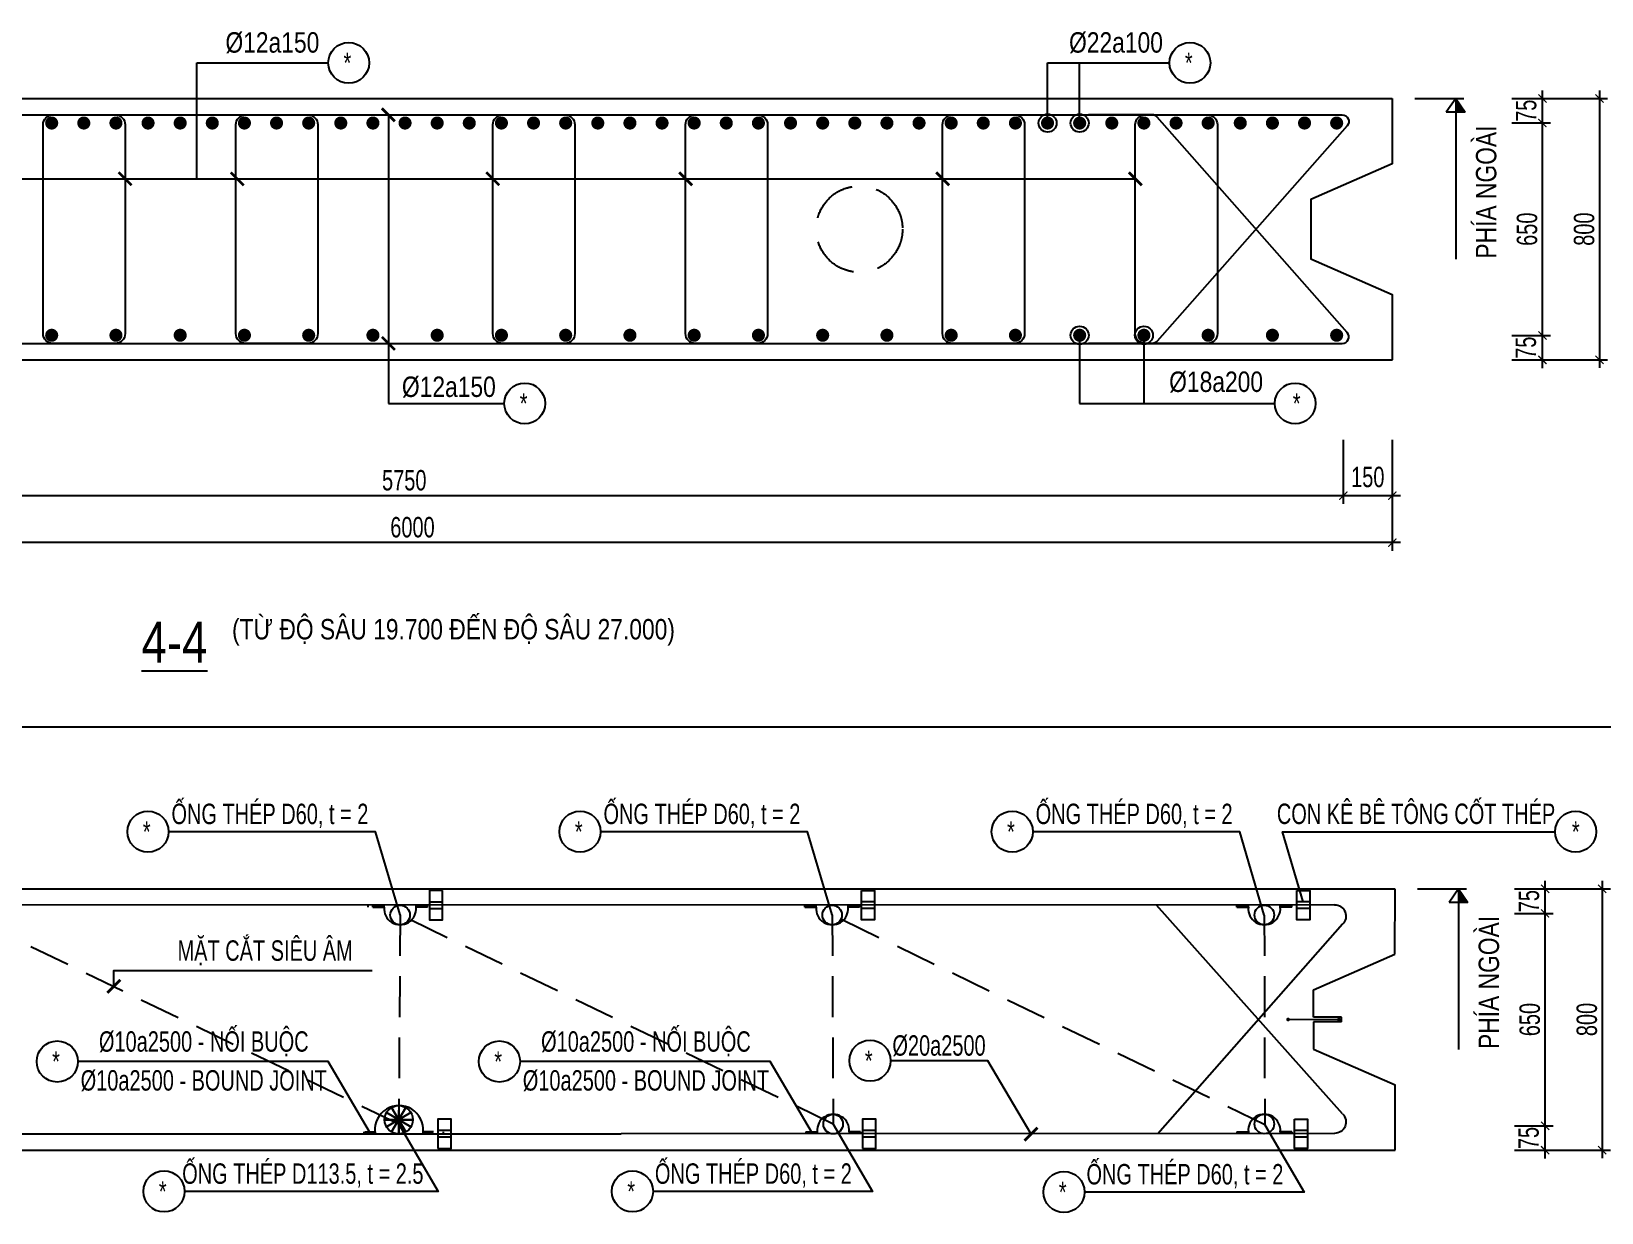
# Model space of a CAD drawing. Extents: x 21 to 2225438, y -14 to 594976.
# Drawn here: x 2216757 to 2221564, y 583272 to 586888 of the extents above; entities that cross this region are included whole.
import ezdxf
from ezdxf.enums import TextEntityAlignment as Align

# ---------------------------------------------------------------- set-up
doc = ezdxf.new("R2010")
doc.units = 0
doc.header["$LTSCALE"] = 1000
doc.header["$MEASUREMENT"] = 0
doc.header["$PDMODE"] = 3
doc.linetypes.add('HIDDEN', pattern=[0.375, 0.25, -0.125])
doc.layers.get('0').update_dxf_attribs({"linetype": 'CONTINUOUS'})
doc.layers.get('Defpoints').update_dxf_attribs({"linetype": 'CONTINUOUS'})
for name, color, linetype in [('CDC.02.DIM', 1, 'CONTINUOUS'), ('CDC.03.BORDER', 3, 'CONTINUOUS'), ('CDC.04.HIDDEN', 8, 'HIDDEN'), ('CDC.05.STEEL', 4, 'CONTINUOUS'), ('CDC.06.TEXT', 2, 'CONTINUOUS'), ('CDC.10.HATCH', 9, 'CONTINUOUS'), ('CDC.11.NOTE', 8, 'CONTINUOUS'), ('CDC.14.STEELNUM', 9, 'CONTINUOUS'), ('CDC.15.NOPLOT', 87, 'CONTINUOUS')]:
    doc.layers.add(name, color=color, linetype=linetype)
doc.styles.add('ARIAL', font='arial.ttf', dxfattribs={"width": 0.6})
doc.styles.add('SMTEXT', font='arial.ttf', dxfattribs={"width": 0.7})
doc.dimstyles.new('DIM25', dxfattribs={"dimscale": 25, "dimtxt": 2.5, "dimasz": 1, "dimexe": 1, "dimexo": 0, "dimgap": 0.6, "dimtad": 1, "dimdec": 0, "dimzin": 13, "dimdsep": 46, "dimtxsty": 'SMTEXT', "dimblk": 'ARCHTICK', "dimblk1": 'ARCHTICK', "dimblk2": 'DOT', "dimcen": 0, "dimdle": 1, "dimclrd": 1, "dimclre": 1, "dimclrt": 2, "dimadec": 0, "dimazin": 0, "dimtfac": 1, "dimtdec": 0, "dimtix": 1, "dimtmove": 2, "dimatfit": 3, "dimldrblk": 'DOT', "dimfxl": 1, "dimtolj": 1, "dimtzin": 13, "dimarcsym": 0})

# ---------------------------------------------------------------- blocks, each defined once
blk = doc.blocks.new('A$C06B26F25')
at = {"layer": 'CDC.03.BORDER'}
for p, q in [((704.6, 1583.4), (704.5, 1783.4)), ((954.1, 1474.2), (704.6, 1583.4)), ((954.1, 1390.9), (954.1, 1474.2)), ((868.2, 1375.9), (868.2, 1390.9)), ((868.2, 1390.9), (954.1, 1390.9)), ((868.2, 1375.9), (954.1, 1375.9)), ((954.1, 1375.9), (954.1, 1292.6)), ((954.1, 1292.6), (704.5, 1183.1)), ((704.4, 983.4), (704.5, 1183.1))]:
    blk.add_line(p, q, dxfattribs=at)
at = {"layer": 'CDC.03.BORDER', "const_width": 5.75}
for points in [[(876.5, 1380.5, -1), (876.5, 1386.3, -1)], [(1031.7, 1380.6, -1), (1031.7, 1386.3, -1)]]:
    blk.add_lwpolyline(points, format="xyb", close=True, dxfattribs=at)
at = {"layer": 'CDC.03.BORDER', "const_width": 5}
blk.add_lwpolyline([(1028.8, 1383.3), (879.4, 1383.4)], dxfattribs=at)
blk = doc.blocks.new('A$C4FED2633')
at = {"layer": 'CDC.05.STEEL'}
for p, q in [((712.8, 1044.6), (1282.1, 1683.4)), ((737.5, 1684.7), (6220.8, 1683.4)), ((712.7, 1625), (1278.3, 983.4)), ((737.4, 984.7), (2921.4, 983.4)), ((6220.8, 983.4), (2921.4, 983.4))]:
    blk.add_line(p, q, dxfattribs=at)
blk.add_lwpolyline([(6220.8, 983.4), (6422.4, 983.4, 0.414214), (6452.4, 1013.4), (6452.4, 1653.4, 0.414214), (6422.4, 1683.4), (6220.8, 1683.4)], format="xyb", dxfattribs=at)
for centre, start, end in [((737.5, 1649.7), 89.9864, 224.9221), ((737.5, 1019.7), 134.7941, 269.9664)]:
    blk.add_arc(centre, 35, start, end, dxfattribs=at)
blk = doc.blocks.new('_ARCHTICK')
at = {"color": 0, "linetype": 'ByBlock', "const_width": 0.15}
blk.add_lwpolyline([(-0.5, -0.5), (0.5, 0.5)], dxfattribs=at)
blk = doc.blocks.new('*D86')
at = {"layer": 'CDC.02.DIM', "color": 1, "lineweight": -2, "transparency": 16777216}
for p, q in [((2215023.5, 585637.4), (2215023.5, 585441.9)), ((2220773.4, 585637.4), (2220773.4, 585441.9)), ((2220798.4, 585466.9), (2214998.5, 585466.9))]:
    blk.add_line(p, q, dxfattribs=at)
at = {"layer": 'Defpoints', "color": 0, "transparency": 16777216}
for p in [(2215023.5, 585637.4), (2220773.4, 585637.4), (2215023.5, 585466.9)]:
    blk.add_point(p, dxfattribs=at)
at = {"layer": 'CDC.02.DIM', "color": 1, "lineweight": -2, "transparency": 16777216, "xscale": 25, "yscale": 25, "zscale": 25, "rotation": 180}
blk.add_blockref('_ARCHTICK', (2215023.5, 585466.9), dxfattribs=at)
at = {"layer": 'CDC.02.DIM', "color": 1, "lineweight": -2, "transparency": 16777216, "xscale": 25, "yscale": 25, "zscale": 25}
blk.add_blockref('_ARCHTICK', (2220773.4, 585466.9), dxfattribs=at)
at = {"layer": 'CDC.02.DIM', "color": 2, "transparency": 16777216, "insert": (2217898.5, 585513.8), "char_height": 62.5, "attachment_point": 5, "style": 'SMTEXT'}
blk.add_mtext('\\A1;5750', dxfattribs=at)
blk = doc.blocks.new('_Dot')
at = {"color": 0, "linetype": 'ByBlock', "lineweight": -2}
blk.add_line((-0.5, 0), (-1, 0), dxfattribs=at)
at = {"color": 0, "linetype": 'ByBlock', "const_width": 0.5}
blk.add_lwpolyline([(-0.25, 0, 1), (0.25, 0, 1)], format="xyb", close=True, dxfattribs=at)
blk = doc.blocks.new('*D88')
at = {"layer": 'CDC.02.DIM', "color": 1, "lineweight": -2, "transparency": 16777216}
for p, q in [((2214923.9, 585637.4), (2214923.9, 585298.1)), ((2220923.4, 585637.4), (2220923.4, 585298.1)), ((2220948.4, 585323.1), (2214898.9, 585323.1))]:
    blk.add_line(p, q, dxfattribs=at)
at = {"layer": 'Defpoints', "color": 0, "transparency": 16777216}
for p in [(2214923.9, 585637.4), (2220923.4, 585637.4), (2214923.9, 585323.1)]:
    blk.add_point(p, dxfattribs=at)
at = {"layer": 'CDC.02.DIM', "color": 1, "lineweight": -2, "transparency": 16777216, "xscale": 25, "yscale": 25, "zscale": 25, "rotation": 180}
blk.add_blockref('_ARCHTICK', (2214923.9, 585323.1), dxfattribs=at)
at = {"layer": 'CDC.02.DIM', "color": 1, "lineweight": -2, "transparency": 16777216, "xscale": 25, "yscale": 25, "zscale": 25}
blk.add_blockref('_ARCHTICK', (2220923.4, 585323.1), dxfattribs=at)
at = {"layer": 'CDC.02.DIM', "color": 2, "transparency": 16777216, "insert": (2217923.7, 585370), "char_height": 62.5, "attachment_point": 5, "style": 'SMTEXT'}
blk.add_mtext('\\A1;6000', dxfattribs=at)
blk = doc.blocks.new('*D90')
at = {"layer": 'CDC.02.DIM', "color": 1, "lineweight": -2, "transparency": 16777216}
for p, q in [((2220773.4, 585637.4), (2220773.4, 585441.9)), ((2220923.4, 585637.4), (2220923.4, 585441.9)), ((2220948.4, 585466.9), (2220748.4, 585466.9))]:
    blk.add_line(p, q, dxfattribs=at)
at = {"layer": 'Defpoints', "color": 0, "transparency": 16777216}
for p in [(2220773.4, 585637.4), (2220923.4, 585637.4), (2220773.4, 585466.9)]:
    blk.add_point(p, dxfattribs=at)
at = {"layer": 'CDC.02.DIM', "color": 1, "lineweight": -2, "transparency": 16777216, "xscale": 25, "yscale": 25, "zscale": 25, "rotation": 180}
blk.add_blockref('_ARCHTICK', (2220773.4, 585466.9), dxfattribs=at)
at = {"layer": 'CDC.02.DIM', "color": 1, "lineweight": -2, "transparency": 16777216, "xscale": 25, "yscale": 25, "zscale": 25}
blk.add_blockref('_ARCHTICK', (2220923.4, 585466.9), dxfattribs=at)
at = {"layer": 'CDC.02.DIM', "color": 2, "transparency": 16777216, "insert": (2220848.4, 585523.8), "char_height": 62.5, "attachment_point": 5, "style": 'SMTEXT'}
blk.add_mtext('\\A1;150', dxfattribs=at)
blk = doc.blocks.new('*D149')
at = {"layer": 'CDC.02.DIM', "color": 1, "lineweight": -2, "transparency": 16777216}
for p, q in [((2221383.1, 585932.5), (2221383.1, 586633)), ((2221289.5, 586608), (2221408.1, 586608)), ((2221289.5, 585957.5), (2221408.1, 585957.5))]:
    blk.add_line(p, q, dxfattribs=at)
at = {"layer": 'Defpoints', "color": 0, "transparency": 16777216}
for p in [(2221289.5, 586608), (2221383.1, 586608), (2221289.5, 585957.5)]:
    blk.add_point(p, dxfattribs=at)
at = {"layer": 'CDC.02.DIM', "color": 1, "lineweight": -2, "transparency": 16777216, "xscale": 25, "yscale": 25, "zscale": 25}
for p, rotation in [((2221383.1, 586608), 90), ((2221383.1, 585957.5), 270)]:
    blk.add_blockref('_ARCHTICK', p, dxfattribs=dict(at, rotation=rotation))
at = {"layer": 'CDC.02.DIM', "color": 2, "transparency": 16777216, "insert": (2221336.2, 586282.8), "char_height": 62.5, "attachment_point": 5, "rotation": 90, "style": 'SMTEXT'}
blk.add_mtext('\\A1;650', dxfattribs=at)
blk = doc.blocks.new('*D150')
at = {"layer": 'CDC.02.DIM', "color": 1, "lineweight": -2, "transparency": 16777216}
for p, q in [((2221289.5, 586683), (2221582.8, 586683)), ((2221557.8, 586708), (2221557.8, 585858)), ((2221289.5, 585883), (2221582.8, 585883))]:
    blk.add_line(p, q, dxfattribs=at)
at = {"layer": 'Defpoints', "color": 0, "transparency": 16777216}
for p in [(2221289.5, 586683), (2221289.5, 585883), (2221557.8, 585883)]:
    blk.add_point(p, dxfattribs=at)
at = {"layer": 'CDC.02.DIM', "color": 1, "lineweight": -2, "transparency": 16777216, "xscale": 25, "yscale": 25, "zscale": 25}
for p, rotation in [((2221557.8, 586683), 90), ((2221557.8, 585883), 270)]:
    blk.add_blockref('_ARCHTICK', p, dxfattribs=dict(at, rotation=rotation))
at = {"layer": 'CDC.02.DIM', "color": 2, "transparency": 16777216, "insert": (2221510.9, 586283), "char_height": 62.5, "attachment_point": 5, "rotation": 90, "style": 'SMTEXT'}
blk.add_mtext('\\A1;800', dxfattribs=at)
blk = doc.blocks.new('*D151')
at = {"layer": 'CDC.02.DIM', "color": 1, "lineweight": -2, "transparency": 16777216}
for p, q in [((2221289.5, 586683), (2221408.1, 586683)), ((2221383.1, 586583), (2221383.1, 586708)), ((2221289.5, 586608), (2221408.1, 586608))]:
    blk.add_line(p, q, dxfattribs=at)
at = {"layer": 'Defpoints', "color": 0, "transparency": 16777216}
for p in [(2221289.5, 586683), (2221383.1, 586683), (2221289.5, 586608)]:
    blk.add_point(p, dxfattribs=at)
at = {"layer": 'CDC.02.DIM', "color": 1, "lineweight": -2, "transparency": 16777216, "xscale": 25, "yscale": 25, "zscale": 25}
for p, rotation in [((2221383.1, 586683), 90), ((2221383.1, 586608), 270)]:
    blk.add_blockref('_ARCHTICK', p, dxfattribs=dict(at, rotation=rotation))
at = {"layer": 'CDC.02.DIM', "color": 2, "transparency": 16777216, "insert": (2221333.6, 586645.5), "char_height": 62.5, "attachment_point": 5, "rotation": 90, "style": 'SMTEXT'}
blk.add_mtext('\\A1;75', dxfattribs=at)
blk = doc.blocks.new('*D152')
at = {"layer": 'CDC.02.DIM', "color": 1, "lineweight": -2, "transparency": 16777216}
for p, q in [((2221289.5, 585957.5), (2221408.1, 585957.5)), ((2221383.1, 585857.6), (2221383.1, 585982.5)), ((2221289.5, 585882.6), (2221408.1, 585882.6))]:
    blk.add_line(p, q, dxfattribs=at)
at = {"layer": 'Defpoints', "color": 0, "transparency": 16777216}
for p in [(2221289.5, 585957.5), (2221383.1, 585957.5), (2221289.5, 585882.6)]:
    blk.add_point(p, dxfattribs=at)
at = {"layer": 'CDC.02.DIM', "color": 1, "lineweight": -2, "transparency": 16777216, "xscale": 25, "yscale": 25, "zscale": 25}
for p, rotation in [((2221383.1, 585957.5), 90), ((2221383.1, 585882.6), 270)]:
    blk.add_blockref('_ARCHTICK', p, dxfattribs=dict(at, rotation=rotation))
at = {"layer": 'CDC.02.DIM', "color": 2, "transparency": 16777216, "insert": (2221332.6, 585920), "char_height": 62.5, "attachment_point": 5, "rotation": 90, "style": 'SMTEXT'}
blk.add_mtext('\\A1;75', dxfattribs=at)
blk = doc.blocks.new('*D157')
at = {"layer": 'CDC.02.DIM', "color": 1, "lineweight": -2, "transparency": 16777216}
for p, q in [((2221297.9, 584188), (2221416.4, 584188)), ((2221391.4, 583512.5), (2221391.4, 584213)), ((2221297.9, 583537.5), (2221416.4, 583537.5))]:
    blk.add_line(p, q, dxfattribs=at)
at = {"layer": 'Defpoints', "color": 0, "transparency": 16777216}
for p in [(2221297.9, 584188), (2221391.4, 584188), (2221297.9, 583537.5)]:
    blk.add_point(p, dxfattribs=at)
at = {"layer": 'CDC.02.DIM', "color": 1, "lineweight": -2, "transparency": 16777216, "xscale": 25, "yscale": 25, "zscale": 25}
for p, rotation in [((2221391.4, 584188), 90), ((2221391.4, 583537.5), 270)]:
    blk.add_blockref('_ARCHTICK', p, dxfattribs=dict(at, rotation=rotation))
at = {"layer": 'CDC.02.DIM', "color": 2, "transparency": 16777216, "insert": (2221344.5, 583862.8), "char_height": 62.5, "attachment_point": 5, "rotation": 90, "style": 'SMTEXT'}
blk.add_mtext('\\A1;650', dxfattribs=at)
blk = doc.blocks.new('*D158')
at = {"layer": 'CDC.02.DIM', "color": 1, "lineweight": -2, "transparency": 16777216}
for p, q in [((2221566.2, 584288), (2221566.2, 583438)), ((2221297.9, 584263), (2221591.2, 584263)), ((2221297.9, 583463), (2221591.2, 583463))]:
    blk.add_line(p, q, dxfattribs=at)
at = {"layer": 'Defpoints', "color": 0, "transparency": 16777216}
for p in [(2221297.9, 584263), (2221297.9, 583463), (2221566.2, 583463)]:
    blk.add_point(p, dxfattribs=at)
at = {"layer": 'CDC.02.DIM', "color": 1, "lineweight": -2, "transparency": 16777216, "xscale": 25, "yscale": 25, "zscale": 25}
for p, rotation in [((2221566.2, 584263), 90), ((2221566.2, 583463), 270)]:
    blk.add_blockref('_ARCHTICK', p, dxfattribs=dict(at, rotation=rotation))
at = {"layer": 'CDC.02.DIM', "color": 2, "transparency": 16777216, "insert": (2221519.3, 583863), "char_height": 62.5, "attachment_point": 5, "rotation": 90, "style": 'SMTEXT'}
blk.add_mtext('\\A1;800', dxfattribs=at)
blk = doc.blocks.new('*D159')
at = {"layer": 'CDC.02.DIM', "color": 1, "lineweight": -2, "transparency": 16777216}
for p, q in [((2221391.4, 584163), (2221391.4, 584288)), ((2221297.9, 584263), (2221416.4, 584263)), ((2221297.9, 584188), (2221416.4, 584188))]:
    blk.add_line(p, q, dxfattribs=at)
at = {"layer": 'Defpoints', "color": 0, "transparency": 16777216}
for p in [(2221297.9, 584263), (2221391.4, 584263), (2221297.9, 584188)]:
    blk.add_point(p, dxfattribs=at)
at = {"layer": 'CDC.02.DIM', "color": 1, "lineweight": -2, "transparency": 16777216, "xscale": 25, "yscale": 25, "zscale": 25}
for p, rotation in [((2221391.4, 584263), 90), ((2221391.4, 584188), 270)]:
    blk.add_blockref('_ARCHTICK', p, dxfattribs=dict(at, rotation=rotation))
at = {"layer": 'CDC.02.DIM', "color": 2, "transparency": 16777216, "insert": (2221342, 584225.5), "char_height": 62.5, "attachment_point": 5, "rotation": 90, "style": 'SMTEXT'}
blk.add_mtext('\\A1;75', dxfattribs=at)
blk = doc.blocks.new('*D160')
at = {"layer": 'CDC.02.DIM', "color": 1, "lineweight": -2, "transparency": 16777216}
for p, q in [((2221391.4, 583437.6), (2221391.4, 583562.5)), ((2221297.9, 583537.5), (2221416.4, 583537.5)), ((2221297.9, 583462.6), (2221416.4, 583462.6))]:
    blk.add_line(p, q, dxfattribs=at)
at = {"layer": 'Defpoints', "color": 0, "transparency": 16777216}
for p in [(2221297.9, 583537.5), (2221391.4, 583537.5), (2221297.9, 583462.6)]:
    blk.add_point(p, dxfattribs=at)
at = {"layer": 'CDC.02.DIM', "color": 1, "lineweight": -2, "transparency": 16777216, "xscale": 25, "yscale": 25, "zscale": 25}
for p, rotation in [((2221391.4, 583537.5), 90), ((2221391.4, 583462.6), 270)]:
    blk.add_blockref('_ARCHTICK', p, dxfattribs=dict(at, rotation=rotation))
at = {"layer": 'CDC.02.DIM', "color": 2, "transparency": 16777216, "insert": (2221340.9, 583500.1), "char_height": 62.5, "attachment_point": 5, "rotation": 90, "style": 'SMTEXT'}
blk.add_mtext('\\A1;75', dxfattribs=at)

msp = doc.modelspace()

# ---------------------------------------------------------------- hatches: boundary and pattern name
at = {"layer": 'CDC.10.HATCH'}
for points in [[(2217837.03, 584212.98), (2217801.88, 584212.98), (2217801.88, 584206.47), (2217837.03, 584206.47)], [(2217934.73, 584212.98), (2217969.88, 584212.98), (2217969.88, 584206.47), (2217934.73, 584206.47)], [(2219159.71, 584212.98), (2219124.56, 584212.98), (2219124.56, 584206.47), (2219159.71, 584206.47)], [(2219257.41, 584212.98), (2219292.56, 584212.98), (2219292.56, 584206.47), (2219257.41, 584206.47)], [(2220482.84, 584212.97), (2220447.7, 584212.97), (2220447.7, 584206.46), (2220482.84, 584206.46)], [(2220580.55, 584212.97), (2220615.69, 584212.97), (2220615.69, 584206.46), (2220580.55, 584206.46)], [(2217813, 583512.95), (2217777.85, 583512.95), (2217777.85, 583519.46), (2217813, 583519.46)], [(2217952.76, 583512.95), (2217987.9, 583512.95), (2217987.9, 583519.46), (2217952.76, 583519.46)], [(2219162.84, 583512.82), (2219127.7, 583512.82), (2219127.7, 583519.32), (2219162.84, 583519.32)], [(2219260.55, 583512.82), (2219295.69, 583512.82), (2219295.69, 583519.32), (2219260.55, 583519.32)], [(2220482.84, 583512.97), (2220447.7, 583512.97), (2220447.7, 583519.48), (2220482.84, 583519.48)], [(2220580.55, 583512.97), (2220615.69, 583512.97), (2220615.69, 583519.48), (2220580.55, 583519.48)]]:
    msp.add_hatch(color=256, dxfattribs=at).paths.add_polyline_path(points)

# ---------------------------------------------------------------- linework, layer by layer
at = {"layer": 'CDC.03.BORDER'}
for p, q in [((2214923.44, 586682.96), (2220923.39, 586682.96)), ((2214923.53, 585882.96), (2220923.58, 585882.96)), ((2214931.69, 584262.98), (2220931.65, 584262.98)), ((2217975.99, 584222.98), (2218015.99, 584222.98)), ((2217975.99, 584202.98), (2218015.99, 584202.98)), ((2219338.68, 584222.98), (2219298.68, 584222.98)), ((2219338.68, 584202.98), (2219298.68, 584202.98)), ((2220670.85, 584222.97), (2220630.85, 584222.97)), ((2220670.85, 584202.97), (2220630.85, 584202.97)), ((2218041.71, 583522.82), (2218001.71, 583522.82)), ((2218041.71, 583502.82), (2218001.71, 583502.82)), ((2219341.81, 583522.82), (2219301.81, 583522.82)), ((2219341.81, 583502.82), (2219301.81, 583502.82)), ((2220664.16, 583522.97), (2220624.16, 583522.97)), ((2220664.16, 583502.97), (2220624.16, 583502.97)), ((2214931.79, 583462.98), (2220931.83, 583462.98))]:
    msp.add_line(p, q, dxfattribs=at)
msp.add_lwpolyline([(2220923.49, 586682.96), (2220923.39, 586482.93), (2220673.88, 586373.8), (2220673.88, 586290.46), (2220673.89, 586192.14), (2220923.51, 586082.67), (2220923.55, 585882.96)], dxfattribs=at)
for points in [[(2218015.99, 584257.98), (2217975.99, 584257.98), (2217975.99, 584167.98), (2218015.99, 584167.98)], [(2219298.68, 584257.98), (2219338.68, 584257.98), (2219338.68, 584167.98), (2219298.68, 584167.98)], [(2220630.85, 584257.97), (2220670.85, 584257.97), (2220670.85, 584167.97), (2220630.85, 584167.97)], [(2218001.71, 583467.82), (2218041.71, 583467.82), (2218041.71, 583557.82), (2218001.71, 583557.82)], [(2219301.81, 583467.82), (2219341.81, 583467.82), (2219341.81, 583557.82), (2219301.81, 583557.82)], [(2220624.16, 583557.97), (2220664.16, 583557.97), (2220664.16, 583467.97), (2220624.16, 583467.97)]]:
    msp.add_lwpolyline(points, close=True, dxfattribs=at)
at = {"layer": 'CDC.04.HIDDEN', "ltscale": 0.6}
for p, q in [((2220992.25, 586682.96), (2221167.7, 586682.96)), ((2221000.5, 584262.98), (2221175.95, 584262.98))]:
    msp.add_line(p, q, dxfattribs=at)
at = {"layer": 'CDC.04.HIDDEN', "ltscale": 0.5}
msp.add_lwpolyline([(2220531.69, 584182.97), (2220532.9, 583540.9), (2219208.56, 584182.98), (2219211.69, 583542.82), (2217885.88, 584182.98), (2217881.69, 583542.82), (2216551.77, 584183.28), (2216551.77, 583542.89), (2215231.77, 584182.98), (2215230.56, 583542.98)], dxfattribs=at)
at = {"layer": 'CDC.04.HIDDEN', "ltscale": 0.6}
msp.add_circle((2219291.92, 586282.96), 132, dxfattribs=at)
at = {"layer": 'CDC.05.STEEL'}
for p, q in [((2217801.88, 584206.47), (2217837.03, 584206.47)), ((2217801.88, 584206.47), (2217837.03, 584206.47)), ((2217969.88, 584206.47), (2217934.73, 584206.47)), ((2219124.56, 584206.47), (2219159.71, 584206.47)), ((2219292.56, 584206.47), (2219257.41, 584206.47)), ((2219292.56, 584206.47), (2219257.41, 584206.47)), ((2220447.7, 584206.46), (2220482.84, 584206.46)), ((2220615.69, 584206.46), (2220580.55, 584206.46)), ((2220615.69, 584206.46), (2220580.55, 584206.46)), ((2217881.5, 583599.38), (2217881.5, 583512.98)), ((2217924.7, 583556.18), (2217838.3, 583556.18)), ((2217838.3, 583556.18), (2217924.7, 583556.18)), ((2217838.3, 583556.18), (2217924.7, 583556.18)), ((2217924.7, 583556.18), (2217838.3, 583556.18)), ((2217918.91, 583577.78), (2217844.09, 583534.58)), ((2217844.09, 583534.58), (2217918.91, 583577.78)), ((2217918.91, 583534.58), (2217844.09, 583577.78)), ((2217844.09, 583577.78), (2217918.91, 583534.58)), ((2217903.1, 583518.77), (2217859.9, 583593.59)), ((2217859.9, 583593.59), (2217903.1, 583518.77)), ((2217859.9, 583518.77), (2217903.1, 583593.59)), ((2217903.1, 583593.59), (2217859.9, 583518.77)), ((2217881.5, 583512.98), (2217881.5, 583584.98)), ((2217881.5, 583512.98), (2217881.5, 583584.98)), ((2217881.5, 583584.98), (2217881.5, 583512.98)), ((2217777.85, 583519.46), (2217808.58, 583519.46)), ((2217777.85, 583519.46), (2217808.58, 583519.46)), ((2217987.9, 583519.46), (2217956.55, 583519.46)), ((2219127.7, 583519.32), (2219162.84, 583519.32)), ((2219295.69, 583519.32), (2219260.55, 583519.32)), ((2219295.69, 583519.32), (2219260.55, 583519.32)), ((2220447.7, 583519.48), (2220482.84, 583519.48)), ((2220615.69, 583519.48), (2220580.55, 583519.48)), ((2220615.69, 583519.48), (2220580.55, 583519.48))]:
    msp.add_line(p, q, dxfattribs=at)
for points in [[(2215023.51, 585982.96), (2215023.51, 586612.96, -0.4142136), (2215043.51, 586632.96), (2220770.4, 586632.96, -0.6456933), (2220785.41, 586599.73), (2220203.53, 585939.73, -0.2152933), (2220188.53, 585932.96), (2219993.84, 585932.96)], [(2215023.51, 586582.96), (2215023.51, 585952.96, 0.4142136), (2215043.51, 585932.96), (2220770.4, 585932.96, 0.6456933), (2220785.41, 585966.18), (2220203.53, 586626.18, 0.2152933), (2220188.53, 586632.96), (2219993.84, 586632.96)]]:
    msp.add_lwpolyline(points, format="xyb", dxfattribs=at)
for points in [[(2217043.89, 586602.96), (2217043.89, 585962.96, -0.4142136), (2217013.89, 585932.96), (2216822.77, 585932.96, -0.4142136), (2216792.77, 585962.96), (2216792.77, 586602.96, -0.4142136), (2216822.77, 586632.96), (2217013.89, 586632.96, -0.4142136)], [(2217634, 586602.96), (2217634, 585962.96, -0.4142136), (2217604, 585932.96), (2217412.87, 585932.96, -0.4142136), (2217382.87, 585962.96), (2217382.87, 586602.96, -0.4142136), (2217412.87, 586632.96), (2217604, 586632.96, -0.4142136)], [(2218420.81, 586602.96), (2218420.81, 585962.96, -0.4142136), (2218390.81, 585932.96), (2218199.68, 585932.96, -0.4142136), (2218169.68, 585962.96), (2218169.68, 586602.96, -0.4142136), (2218199.68, 586632.96), (2218390.81, 586632.96, -0.4142136)], [(2219010.91, 586602.96), (2219010.91, 585962.96, -0.4142136), (2218980.91, 585932.96), (2218789.78, 585932.96, -0.4142136), (2218759.78, 585962.96), (2218759.78, 586602.96, -0.4142136), (2218789.78, 586632.96), (2218980.91, 586632.96, -0.4142136)], [(2219797.72, 586602.96), (2219797.72, 585962.96, -0.4142136), (2219767.72, 585932.96), (2219576.59, 585932.96, -0.4142136), (2219546.59, 585962.96), (2219546.59, 586602.96, -0.4142136), (2219576.59, 586632.96), (2219767.72, 586632.96, -0.4142136)], [(2220387.82, 586602.96), (2220387.82, 585962.96, -0.4142136), (2220357.82, 585932.96), (2220166.69, 585932.96, -0.4142136), (2220136.69, 585962.96), (2220136.69, 586602.96, -0.4142136), (2220166.69, 586632.96), (2220357.82, 586632.96, -0.4142136)]]:
    msp.add_lwpolyline(points, format="xyb", close=True, dxfattribs=at)
for points, const_width in [([(2216826.17, 586614.92, 1), (2216812.02, 586600.78, 1)], 20), ([(2216924.52, 586614.92, 1), (2216910.37, 586600.78, 1)], 20), ([(2217022.87, 586614.92, 1), (2217008.73, 586600.78, 1)], 20), ([(2217121.22, 586614.92, 1), (2217107.08, 586600.78, 1)], 20), ([(2217219.57, 586614.92, 1), (2217205.43, 586600.78, 1)], 20), ([(2217317.92, 586614.92, 1), (2217303.78, 586600.78, 1)], 20), ([(2217416.27, 586614.92, 1), (2217402.13, 586600.78, 1)], 20), ([(2217514.62, 586614.92, 1), (2217500.48, 586600.78, 1)], 20), ([(2217612.97, 586614.92, 1), (2217598.83, 586600.78, 1)], 20), ([(2217711.32, 586614.92, 1), (2217697.18, 586600.78, 1)], 20), ([(2217809.67, 586614.92, 1), (2217795.53, 586600.78, 1)], 20), ([(2217908.02, 586614.92, 1), (2217893.88, 586600.78, 1)], 20), ([(2218006.38, 586614.92, 1), (2217992.23, 586600.78, 1)], 20), ([(2218104.73, 586614.92, 1), (2218090.58, 586600.78, 1)], 20), ([(2218203.08, 586614.92, 1), (2218188.93, 586600.78, 1)], 20), ([(2218301.43, 586614.92, 1), (2218287.29, 586600.78, 1)], 20), ([(2218399.78, 586614.92, 1), (2218385.64, 586600.78, 1)], 20), ([(2218498.13, 586614.92, 1), (2218483.99, 586600.78, 1)], 20), ([(2218596.48, 586614.92, 1), (2218582.34, 586600.78, 1)], 20), ([(2218694.83, 586614.92, 1), (2218680.69, 586600.78, 1)], 20), ([(2218793.18, 586614.92, 1), (2218779.04, 586600.78, 1)], 20), ([(2218891.53, 586614.92, 1), (2218877.39, 586600.78, 1)], 20), ([(2218989.88, 586614.92, 1), (2218975.74, 586600.78, 1)], 20), ([(2219088.23, 586614.92, 1), (2219074.09, 586600.78, 1)], 20), ([(2219186.58, 586614.92, 1), (2219172.44, 586600.78, 1)], 20), ([(2219284.94, 586614.92, 1), (2219270.79, 586600.78, 1)], 20), ([(2219383.29, 586614.92, 1), (2219369.14, 586600.78, 1)], 20), ([(2219481.64, 586614.92, 1), (2219467.49, 586600.78, 1)], 20), ([(2219579.99, 586614.92, 1), (2219565.85, 586600.78, 1)], 20), ([(2219678.34, 586614.92, 1), (2219664.2, 586600.78, 1)], 20), ([(2219776.69, 586614.92, 1), (2219762.55, 586600.78, 1)], 20), ([(2219875.04, 586614.92, 1), (2219860.9, 586600.78, 1)], 20), ([(2219973.39, 586614.92, 1), (2219959.25, 586600.78, 1)], 20), ([(2220071.74, 586614.92, 1), (2220057.6, 586600.78, 1)], 20), ([(2220170.09, 586614.92, 1), (2220155.95, 586600.78, 1)], 20), ([(2220268.44, 586614.92, 1), (2220254.3, 586600.78, 1)], 20), ([(2220366.79, 586614.92, 1), (2220352.65, 586600.78, 1)], 20), ([(2220465.14, 586614.92, 1), (2220451, 586600.78, 1)], 20), ([(2220563.49, 586614.92, 1), (2220549.35, 586600.78, 1)], 20), ([(2220661.85, 586614.92, 1), (2220647.7, 586600.78, 1)], 20), ([(2220760.2, 586614.92, 1), (2220746.05, 586600.78, 1)], 20), ([(2216835.28, 586607.85, 1), (2216802.91, 586607.85, 1)], 4.57), ([(2216933.63, 586607.85, 1), (2216901.26, 586607.85, 1)], 4.57), ([(2217031.99, 586607.85, 1), (2216999.61, 586607.85, 1)], 4.57), ([(2217130.34, 586607.85, 1), (2217097.96, 586607.85, 1)], 4.57), ([(2217228.69, 586607.85, 1), (2217196.31, 586607.85, 1)], 4.57), ([(2217327.04, 586607.85, 1), (2217294.66, 586607.85, 1)], 4.57), ([(2217425.39, 586607.85, 1), (2217393.01, 586607.85, 1)], 4.57), ([(2217523.74, 586607.85, 1), (2217491.36, 586607.85, 1)], 4.57), ([(2217622.09, 586607.85, 1), (2217589.71, 586607.85, 1)], 4.57), ([(2217720.44, 586607.85, 1), (2217688.06, 586607.85, 1)], 4.57), ([(2217818.79, 586607.85, 1), (2217786.41, 586607.85, 1)], 4.57), ([(2217917.14, 586607.85, 1), (2217884.77, 586607.85, 1)], 4.57), ([(2218015.49, 586607.85, 1), (2217983.12, 586607.85, 1)], 4.57), ([(2218113.84, 586607.85, 1), (2218081.47, 586607.85, 1)], 4.57), ([(2218212.19, 586607.85, 1), (2218179.82, 586607.85, 1)], 4.57), ([(2218310.54, 586607.85, 1), (2218278.17, 586607.85, 1)], 4.57), ([(2218408.9, 586607.85, 1), (2218376.52, 586607.85, 1)], 4.57), ([(2218507.25, 586607.85, 1), (2218474.87, 586607.85, 1)], 4.57), ([(2218605.6, 586607.85, 1), (2218573.22, 586607.85, 1)], 4.57), ([(2218703.95, 586607.85, 1), (2218671.57, 586607.85, 1)], 4.57), ([(2218802.3, 586607.85, 1), (2218769.92, 586607.85, 1)], 4.57), ([(2218900.65, 586607.85, 1), (2218868.27, 586607.85, 1)], 4.57), ([(2218999, 586607.85, 1), (2218966.62, 586607.85, 1)], 4.57), ([(2219097.35, 586607.85, 1), (2219064.97, 586607.85, 1)], 4.57), ([(2219195.7, 586607.85, 1), (2219163.32, 586607.85, 1)], 4.57), ([(2219294.05, 586607.85, 1), (2219261.68, 586607.85, 1)], 4.57), ([(2219392.4, 586607.85, 1), (2219360.03, 586607.85, 1)], 4.57), ([(2219490.75, 586607.85, 1), (2219458.38, 586607.85, 1)], 4.57), ([(2219589.1, 586607.85, 1), (2219556.73, 586607.85, 1)], 4.57), ([(2219687.46, 586607.85, 1), (2219655.08, 586607.85, 1)], 4.57), ([(2219785.81, 586607.85, 1), (2219753.43, 586607.85, 1)], 4.57), ([(2219884.16, 586607.85, 1), (2219851.78, 586607.85, 1)], 4.57), ([(2219982.51, 586607.85, 1), (2219950.13, 586607.85, 1)], 4.57), ([(2220080.86, 586607.85, 1), (2220048.48, 586607.85, 1)], 4.57), ([(2220179.21, 586607.85, 1), (2220146.83, 586607.85, 1)], 4.57), ([(2220277.56, 586607.85, 1), (2220245.18, 586607.85, 1)], 4.57), ([(2220375.91, 586607.85, 1), (2220343.53, 586607.85, 1)], 4.57), ([(2220474.26, 586607.85, 1), (2220441.88, 586607.85, 1)], 4.57), ([(2220572.61, 586607.85, 1), (2220540.24, 586607.85, 1)], 4.57), ([(2220670.96, 586607.85, 1), (2220638.59, 586607.85, 1)], 4.57), ([(2220769.31, 586607.85, 1), (2220736.94, 586607.85, 1)], 4.57), ([(2216826.17, 585950.99, -1), (2216812.02, 585965.13, -1)], 20), ([(2216835.28, 585958.06, -1), (2216802.91, 585958.06, -1)], 4.57), ([(2217022.87, 585950.99, -1), (2217008.73, 585965.13, -1)], 20), ([(2217031.99, 585958.06, -1), (2216999.61, 585958.06, -1)], 4.57), ([(2217219.57, 585950.99, -1), (2217205.43, 585965.13, -1)], 20), ([(2217228.69, 585958.06, -1), (2217196.31, 585958.06, -1)], 4.57), ([(2217416.27, 585950.99, -1), (2217402.13, 585965.13, -1)], 20), ([(2217425.39, 585958.06, -1), (2217393.01, 585958.06, -1)], 4.57), ([(2217612.97, 585950.99, -1), (2217598.83, 585965.13, -1)], 20), ([(2217622.09, 585958.06, -1), (2217589.71, 585958.06, -1)], 4.57), ([(2217809.67, 585950.99, -1), (2217795.53, 585965.13, -1)], 20), ([(2217818.79, 585958.06, -1), (2217786.41, 585958.06, -1)], 4.57), ([(2218006.38, 585950.99, -1), (2217992.23, 585965.13, -1)], 20), ([(2218015.49, 585958.06, -1), (2217983.12, 585958.06, -1)], 4.57), ([(2218203.08, 585950.99, -1), (2218188.93, 585965.13, -1)], 20), ([(2218212.19, 585958.06, -1), (2218179.82, 585958.06, -1)], 4.57), ([(2218399.78, 585950.99, -1), (2218385.64, 585965.13, -1)], 20), ([(2218408.9, 585958.06, -1), (2218376.52, 585958.06, -1)], 4.57), ([(2218596.48, 585950.99, -1), (2218582.34, 585965.13, -1)], 20), ([(2218605.6, 585958.06, -1), (2218573.22, 585958.06, -1)], 4.57), ([(2218793.18, 585950.99, -1), (2218779.04, 585965.13, -1)], 20), ([(2218802.3, 585958.06, -1), (2218769.92, 585958.06, -1)], 4.57), ([(2218989.88, 585950.99, -1), (2218975.74, 585965.13, -1)], 20), ([(2218999, 585958.06, -1), (2218966.62, 585958.06, -1)], 4.57), ([(2219186.58, 585950.99, -1), (2219172.44, 585965.13, -1)], 20), ([(2219195.7, 585958.06, -1), (2219163.32, 585958.06, -1)], 4.57), ([(2219383.29, 585950.99, -1), (2219369.14, 585965.13, -1)], 20), ([(2219392.4, 585958.06, -1), (2219360.03, 585958.06, -1)], 4.57), ([(2219579.99, 585950.99, -1), (2219565.85, 585965.13, -1)], 20), ([(2219589.1, 585958.06, -1), (2219556.73, 585958.06, -1)], 4.57), ([(2219776.69, 585950.99, -1), (2219762.55, 585965.13, -1)], 20), ([(2219785.81, 585958.06, -1), (2219753.43, 585958.06, -1)], 4.57), ([(2219973.39, 585950.99, -1), (2219959.25, 585965.13, -1)], 20), ([(2219982.51, 585958.06, -1), (2219950.13, 585958.06, -1)], 4.57), ([(2220170.09, 585950.99, -1), (2220155.95, 585965.13, -1)], 20), ([(2220179.21, 585958.06, -1), (2220146.83, 585958.06, -1)], 4.57), ([(2220366.79, 585950.99, -1), (2220352.65, 585965.13, -1)], 20), ([(2220375.91, 585958.06, -1), (2220343.53, 585958.06, -1)], 4.57), ([(2220563.49, 585950.99, -1), (2220549.35, 585965.13, -1)], 20), ([(2220572.61, 585958.06, -1), (2220540.24, 585958.06, -1)], 4.57), ([(2220760.2, 585950.99, -1), (2220746.05, 585965.13, -1)], 20), ([(2220769.31, 585958.06, -1), (2220736.94, 585958.06, -1)], 4.57)]:
    msp.add_lwpolyline(points, format="xyb", close=True, dxfattribs=dict(at, const_width=const_width))
for centre, radius in [((2217885.88, 584182.98), 30), ((2219208.56, 584182.98), 30), ((2220531.69, 584182.97), 30), ((2217881.5, 583556.18), 43.2), ((2219211.69, 583542.82), 30), ((2220531.69, 583542.97), 30)]:
    msp.add_circle(centre, radius, dxfattribs=at)
for centre, radius, start, end in [((2217885.88, 584202.03), 49.05, 174.80739, 5.19261), ((2219208.56, 584202.03), 49.05, 174.80739, 5.19261), ((2220531.69, 584202.02), 49.05, 174.80739, 5.19261), ((2217882.56, 583525.13), 74.2, 355.61272, 184.38728), ((2219211.69, 583523.76), 49.05, 354.80739, 185.19261), ((2220531.69, 583523.92), 49.05, 354.80739, 185.19261)]:
    msp.add_arc(centre, radius, start, end, dxfattribs=at)
at = {"layer": 'CDC.10.HATCH'}
for p, q in [((2217788.43, 584206.77), (2217788.43, 584213.28)), ((2217801.88, 584206.47), (2217801.88, 584212.98)), ((2217837.03, 584206.47), (2217837.03, 584212.98)), ((2217934.73, 584206.47), (2217934.73, 584212.98)), ((2217969.88, 584206.47), (2217969.88, 584212.98)), ((2219124.56, 584206.47), (2219124.56, 584212.98)), ((2219159.71, 584206.47), (2219159.71, 584212.98)), ((2219257.41, 584206.47), (2219257.41, 584212.98)), ((2219292.56, 584206.47), (2219292.56, 584212.98)), ((2220447.7, 584206.46), (2220447.7, 584212.97)), ((2220482.84, 584206.46), (2220482.84, 584212.97)), ((2220580.55, 584206.46), (2220580.55, 584212.97)), ((2220615.69, 584206.46), (2220615.69, 584212.97)), ((2217775.09, 583519.46), (2217775.09, 583512.95)), ((2217777.85, 583519.46), (2217777.85, 583512.95)), ((2217808.58, 583519.46), (2217808.58, 583512.95)), ((2217956.55, 583519.46), (2217956.55, 583512.95)), ((2218017.8, 583519.46), (2218017.8, 583512.95)), ((2219127.7, 583519.32), (2219127.7, 583512.82)), ((2219162.84, 583519.32), (2219162.84, 583512.82)), ((2219260.55, 583519.32), (2219260.55, 583512.82)), ((2219295.69, 583519.32), (2219295.69, 583512.82)), ((2220447.7, 583519.48), (2220447.7, 583512.97)), ((2220482.84, 583519.48), (2220482.84, 583512.97)), ((2220580.55, 583519.48), (2220580.55, 583512.97)), ((2220615.69, 583519.48), (2220615.69, 583512.97))]:
    msp.add_line(p, q, dxfattribs=at)
at = {"layer": 'CDC.11.NOTE', "lineweight": -2, "ltscale": 5}
for p, q in [((2217263.84, 586437.03), (2217263.84, 586792.03)), ((2217263.84, 586792.03), (2217665.95, 586792.03)), ((2219867.97, 586792.03), (2220241.53, 586792.03)), ((2219867.97, 586607.85), (2219867.97, 586792.03)), ((2219966.32, 586607.85), (2219966.32, 586792.03)), ((2217850.01, 586632.96), (2217850.01, 585749.32)), ((2215666.98, 586437.03), (2220136.69, 586437.03)), ((2219966.32, 585958.06), (2219966.32, 585749.32)), ((2220163.02, 585958.06), (2220163.02, 585749.32)), ((2217850.01, 585749.32), (2218204.86, 585749.32)), ((2219966.32, 585749.32), (2220563.64, 585749.32))]:
    msp.add_line(p, q, dxfattribs=at)
at = {"layer": 'CDC.11.NOTE'}
for p, q in [((2221117.89, 586682.96), (2221088.89, 586641.57)), ((2221117.89, 586682.96), (2221146.89, 586641.57)), ((2221117.89, 586682.96), (2221117.89, 586191.52)), ((2221146.89, 586641.57), (2221088.89, 586641.57)), ((2221126.14, 584262.98), (2221097.14, 584221.59)), ((2221126.14, 584262.98), (2221155.14, 584221.59)), ((2221126.14, 584262.98), (2221126.14, 583771.55)), ((2221155.14, 584221.59), (2221097.14, 584221.59))]:
    msp.add_line(p, q, dxfattribs=at)
for points in [[(2217830.1, 586652.86, 8.4, 8.4, 0), (2217869.92, 586613.05, 12, 12, 0)], [(2217023.99, 586456.94, 8.4, 8.4, 0), (2217063.8, 586417.12, 12, 12, 0)], [(2217367.15, 586456.94, 8.4, 8.4, 0), (2217406.97, 586417.12, 12, 12, 0)], [(2218149.77, 586456.94, 8.4, 8.4, 0), (2218189.59, 586417.12, 12, 12, 0)], [(2218739.88, 586456.94, 8.4, 8.4, 0), (2218779.69, 586417.12, 12, 12, 0)], [(2219526.68, 586456.94, 8.4, 8.4, 0), (2219566.5, 586417.12, 12, 12, 0)], [(2220116.79, 586456.94, 8.4, 8.4, 0), (2220156.6, 586417.12, 12, 12, 0)], [(2217830.1, 585952.86, 8.4, 8.4, 0), (2217869.92, 585913.05, 12, 12, 0)], [(2217029.26, 583984.22, 8.4, 8.4, 0), (2216989.45, 583944.41, 12, 12, 0)], [(2219837.33, 583531.62, 8.4, 8.4, 0), (2219797.51, 583491.81, 12, 12, 0)]]:
    msp.add_lwpolyline(points, format="xyseb", dxfattribs=at)
for points in [[(2217885.88, 584182.98), (2217810.38, 584438.06), (2217176.93, 584438.06)], [(2219208.56, 584182.98), (2219133.06, 584438.06), (2218499.61, 584438.06)], [(2220531.69, 584182.97), (2220456.19, 584438.04), (2219822.74, 584438.04)], [(2220650.85, 584222.97), (2220587.19, 584438.04), (2221421.81, 584438.04)], [(2217009.36, 583964.32), (2217009.36, 584012.78), (2217800.08, 584012.78)], [(2217791.62, 583519.32), (2217665.59, 583734.4), (2216899.27, 583734.4)], [(2219145.27, 583519.32), (2219019.24, 583734.4), (2218252.92, 583734.4)], [(2219817.42, 583511.71), (2219685.53, 583736.79), (2219387.52, 583736.79)], [(2217881.69, 583542.82), (2218002.48, 583336.68), (2217225.97, 583336.68)], [(2219211.69, 583542.82), (2219332.48, 583336.68), (2218660.07, 583336.68)], [(2220532.9, 583540.9), (2220653.69, 583334.77), (2219981.28, 583334.77)]]:
    msp.add_lwpolyline(points, dxfattribs=at)
at = {"layer": 'CDC.11.NOTE', "lineweight": -2, "ltscale": 5}
for centre in [(2219867.97, 586607.85), (2219966.32, 586607.85), (2219966.32, 585958.06), (2220163.02, 585958.06)]:
    msp.add_circle(centre, 27.56, dxfattribs=at)
at = {"layer": 'CDC.11.NOTE'}
for points in [[(2221146.89, 586641.57), (2221117.89, 586682.96), (2221117.89, 586641.57), (2221117.89, 586682.96)], [(2221155.14, 584221.59), (2221126.14, 584262.98), (2221126.14, 584221.59), (2221126.14, 584262.98)]]:
    msp.add_solid(points, dxfattribs=at)
at = {"layer": 'CDC.14.STEELNUM'}
for centre, radius in [((2217728.45, 586792.03), 62.5), ((2220304.03, 586792.03), 62.5), ((2218267.36, 585749.32), 62.5), ((2220626.14, 585749.32), 62.5), ((2217113.93, 584438.06), 63), ((2218436.61, 584438.06), 63), ((2219759.74, 584438.04), 63), ((2221484.81, 584438.04), 63), ((2216836.27, 583734.4), 63), ((2218189.92, 583734.4), 63), ((2219324.52, 583736.79), 63), ((2217162.97, 583336.68), 63), ((2218597.07, 583336.68), 63), ((2219918.28, 583334.77), 63)]:
    msp.add_circle(centre, radius, dxfattribs=at)
at = {"layer": 'CDC.15.NOPLOT'}
msp.add_line((2221734.83, 584757.69), (2213885.21, 584757.69), dxfattribs=at)
at = {"layer": 'Defpoints', "linetype": 'HIDDEN'}
msp.add_line((2221734.83, 584757.69), (2213885.21, 584757.69), dxfattribs=at)
msp.add_line((2221734.83, 584757.69), (2213885.21, 584757.69), dxfattribs=at)
msp.add_line((2221734.83, 584757.69), (2213885.21, 584757.69), dxfattribs=at)
msp.add_line((2221734.83, 584757.69), (2213885.21, 584757.69), dxfattribs=at)

# ---------------------------------------------------------------- block references
at = {"layer": 'CDC.05.STEEL', "xscale": -1}
for name, p in [('A$C06B26F25', (2221636.25, 582479.58)), ('A$C4FED2633', (2221484.15, 582529.58))]:
    msp.add_blockref(name, p, dxfattribs=at)

# ---------------------------------------------------------------- texts
at = {"layer": 'CDC.06.TEXT', "style": 'ARIAL'}
for s, height, width, p in [('%%C12a150', 62.5, 0.8, (2217494.76, 586854.76)), ('%%C22a100', 62.5, 0.8, (2220077.5, 586854.76)), ('%%C12a150', 62.5, 0.8, (2218035.08, 585800.51)), ('%%C18a200', 62.5, 0.8, (2220384.07, 585815.84)), ('(TỪ ĐỘ SÂU 19.700 ĐẾN ĐỘ SÂU 27.000)', 62.5, 0.8, (2218049.24, 585058.05)), ('%%U4-4', 125, 0.8, (2217194.89, 585018.57)), ('ỐNG THÉP D60, t = 2', 62.5, 0.7, (2217487.21, 584496.21)), ('ỐNG THÉP D60, t = 2', 62.5, 0.7, (2218809.89, 584496.21)), ('ỐNG THÉP D60, t = 2', 62.5, 0.7, (2220133.03, 584496.2)), ('CON KÊ BÊ TÔNG CỐT THÉP', 62.5, 0.7, (2220996.23, 584501.85)), ('MẶT CẮT SIÊU ÂM', 62.5, 0.7, (2217472.63, 584076.58)), ('%%C10a2500 - NỐI BUỘC', 62.5, 0.7, (2217284.74, 583798.21)), ('%%C10a2500 - NỐI BUỘC', 62.5, 0.7, (2218638.4, 583798.21)), ('%%C20a2500', 62.5, 0.7, (2219535.77, 583783.56)), ('%%C10a2500 - BOUND JOINT', 62.5, 0.7, (2217284.74, 583676.7)), ('%%C10a2500 - BOUND JOINT', 62.5, 0.7, (2218638.4, 583676.7)), ('ỐNG THÉP D113.5, t = 2.5', 62.5, 0.7, (2217588.01, 583394.84)), ('ỐNG THÉP D60, t = 2', 62.5, 0.7, (2218967.35, 583394.84)), ('ỐNG THÉP D60, t = 2', 62.5, 0.7, (2220288.56, 583392.92))]:
    msp.add_text(s, height=height, dxfattribs=dict(at, width=width)).set_placement(p, align=Align.MIDDLE)
at = {"layer": 'CDC.06.TEXT', "style": 'ARIAL', "width": 0.8}
for p in [(2221203.1, 586396.48), (2221211.36, 583976.5)]:
    msp.add_text('PHÍA NGOÀI', height=62.5, rotation=90, dxfattribs=at).set_placement(p, align=Align.MIDDLE)
at = {"layer": 'CDC.14.STEELNUM', "style": 'ARIAL', "width": 0.7}
for p in [(2217724.4, 586792.03), (2220300.3, 586792.03), (2218263.93, 585749.32), (2220630.71, 585749.32), (2217110.05, 584438.06), (2218432.73, 584438.06), (2219755.87, 584438.04), (2221485.17, 584438.04), (2216832.3, 583734.4), (2218185.95, 583734.4), (2219320.55, 583736.79), (2217159.09, 583336.68), (2218593.19, 583336.68), (2219914.4, 583334.77)]:
    msp.add_text('*', height=62.5, dxfattribs=at).set_placement(p, align=Align.MIDDLE_CENTER)

# ---------------------------------------------------------------- dimensions: what is measured, and where the dimension line sits
at = {"layer": 'CDC.02.DIM'}
for base, p1, p2, angle, picture, middle in [((2221557.83, 585882.96), (2221289.51, 586682.96), (2221289.51, 585882.96), 270, '*D150', (2221510.92, 586282.96)), ((2221383.06547, 586608.01217), (2221289.50718, 585957.51219), (2221289.50718, 586608.01217), 270, '*D149', (2221336.15466, 586282.76218)), ((2214923.91, 585323.07), (2220923.44, 585637.43), (2214923.91, 585637.43), 180, '*D88', (2217923.67, 585369.98)), ((2215023.51, 585466.88), (2220773.44, 585637.43), (2215023.51, 585637.43), 180, '*D86', (2217898.48, 585513.79)), ((2221566.19, 583462.98), (2221297.87, 584262.98), (2221297.87, 583462.98), 270, '*D158', (2221519.28, 583862.98)), ((2221391.4247, 584188.0344), (2221297.8664, 583537.5345), (2221297.8664, 584188.0344), 270, '*D157', (2221344.5139, 583862.7844))]:
    dim = msp.add_linear_dim(base=base, p1=p1, p2=p2, angle=angle, dimstyle='DIM25', dxfattribs=at)
    dim.commit()
    dim.dimension.update_dxf_attribs({"geometry": picture, "text_midpoint": middle})
for base, p1, p2, angle, picture, middle in [((2221383.07, 586682.96), (2221289.51, 586608.01), (2221289.51, 586682.96), 90, '*D151', (2221333.59, 586645.48)), ((2221383.07, 585957.51), (2221289.51, 585882.57), (2221289.51, 585957.51), 90, '*D152', (2221332.58, 585920.04)), ((2220773.44, 585466.88), (2220923.44, 585637.43), (2220773.44, 585637.43), 180, '*D90', (2220848.44, 585523.79)), ((2221391.42, 584262.98), (2221297.87, 584188.03), (2221297.87, 584262.98), 90, '*D159', (2221341.95, 584225.51)), ((2221391.42, 583537.53), (2221297.87, 583462.59), (2221297.87, 583537.53), 90, '*D160', (2221340.94, 583500.06))]:
    dim = msp.add_linear_dim(base=base, p1=p1, p2=p2, angle=angle, dimstyle='DIM25', dxfattribs=at)
    dim.commit()
    dim.dimension.update_dxf_attribs({"geometry": picture, "text_midpoint": middle, "dimtype": 160})

doc.saveas('drawing.dxf')
